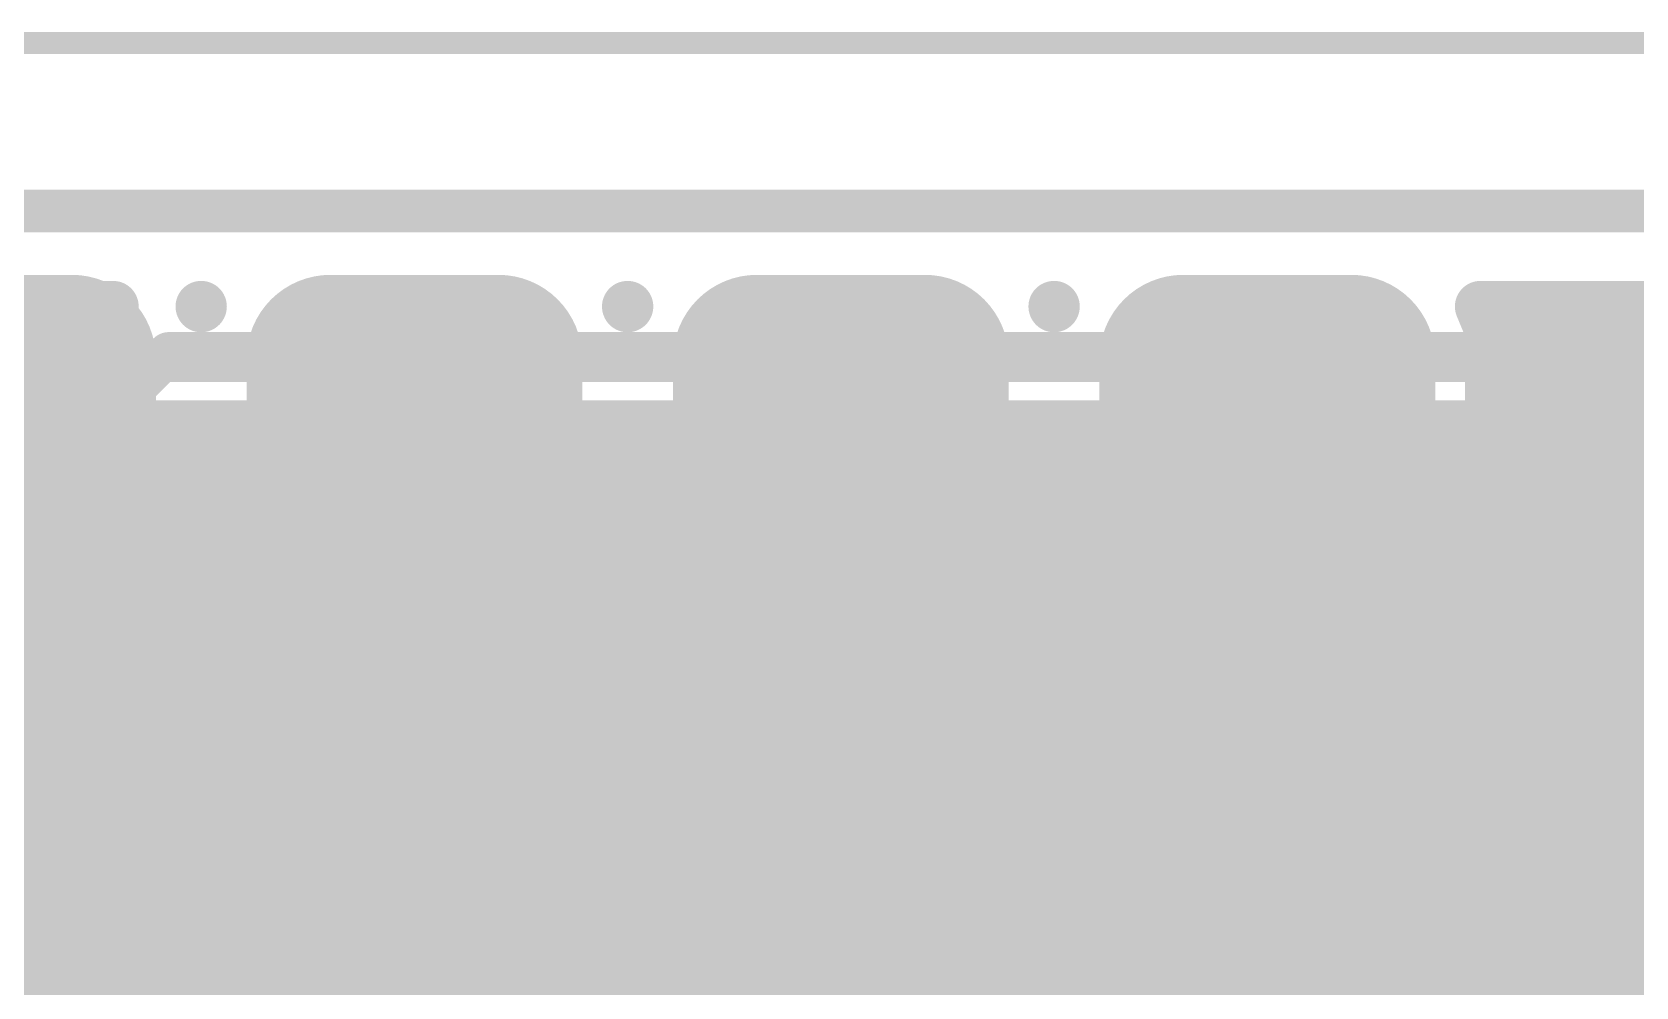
# Model space of a CAD drawing. Extents: x -1.3 to 57, y -0.1 to 23.2.
# Drawn here: x 10.92 to 20.47, y 15.38 to 21.07 of the extents above; entities that cross this region are included whole.
import ezdxf

# ---------------------------------------------------------------- set-up
doc = ezdxf.new("R2010")
doc.units = 0
for name, color, linetype in [('1', 12, 'CONTINUOUS'), ('16', 132, 'CONTINUOUS'), ('20', 31, 'CONTINUOUS'), ('21', 253, 'CONTINUOUS'), ('39', 12, 'CONTINUOUS')]:
    doc.layers.add(name, color=color, linetype=linetype)

# ---------------------------------------------------------------- blocks, each defined once
blk = doc.blocks.new('RECT')
blk.add_solid([(-0.5, -0.5), (0.5, -0.5), (-0.5, 0.5), (0.5, 0.5)])
blk = doc.blocks.new('RECT440000X320000R50')
at = {"const_width": 0.5}
blk.add_lwpolyline([(1.125, -0.5), (1.125, 0.5, 0.4142), (0.875, 0.75), (-0.875, 0.75, 0.4142), (-1.125, 0.5), (-1.125, -0.5, 0.4142), (-0.875, -0.75), (0.875, -0.75, 0.4142)], format="xyb", close=True, dxfattribs=at)
blk.add_solid([(-0.9004, -0.5254), (0.9004, -0.5254), (-0.9004, 0.5254), (0.9004, 0.5254)])

msp = doc.modelspace()

# ---------------------------------------------------------------- linework, layer by layer
at = {"layer": '1'}
for points, const_width in [([(11.9282, 19.4301), (11.9278, 19.431)], 0.3048), ([(11.9278, 19.431), (11.9286, 19.431)], 0.3048), ([(11.9286, 19.431), (11.9282, 19.4301)], 0.3048), ([(14.4682, 19.4301), (14.4678, 19.431)], 0.3048), ([(14.4678, 19.431), (14.4686, 19.431)], 0.3048), ([(14.4686, 19.431), (14.4682, 19.4301)], 0.3048), ([(17.0082, 19.4301), (17.0078, 19.431)], 0.3048), ([(17.0078, 19.431), (17.0086, 19.431)], 0.3048), ([(17.0086, 19.431), (17.0082, 19.4301)], 0.3048), ([(19.6084, 19.2847), (19.5478, 19.431)], 0.3048), ([(19.5478, 19.431), (21.6954, 19.431)], 0.3048), ([(19.6084, 18.5588), (19.6084, 19.2847)], 0.3048), ([(19.6084, 19.2024), (21.6798, 19.2024)], 0.3048), ([(19.6084, 18.8976), (21.6798, 18.8976)], 0.3048), ([(19.6084, 18.5928), (21.6798, 18.5928)], 0.3048), ([(20.1941, 18.5588), (19.6084, 18.5588)], 0.3048), ([(20.447, 18.3059), (20.1941, 18.5588)], 0.3048), ([(22.3473, 16.4056), (20.447, 18.3059)], 0.3048), ([(20.4649, 18.288), (21.6798, 18.288)], 0.3048), ([(15.7382, 18.2446), (15.7832, 18.1996)], 0.254), ([(18.2782, 18.2446), (19.1356, 18.2446)], 0.254), ([(19.1356, 18.2446), (19.2532, 18.127)], 0.254), ([(15.7832, 18.1996), (15.7832, 18.0922)], 0.254), ([(19.2532, 18.127), (18.4912, 18.127)], 0.254), ([(20.0152, 18.127), (19.2532, 18.127)], 0.254), ([(22.445, 15.6972), (20.0152, 18.127)], 0.254), ([(15.7832, 16.2208), (15.7832, 18.0922)], 0.254), ([(19.6084, 17.2045), (19.6084, 17.6952)], 0.3048), ([(19.6084, 17.6952), (19.8363, 17.6952)], 0.3048), ([(19.6084, 17.6784), (19.8531, 17.6784)], 0.3048), ([(19.8363, 17.6952), (21.6865, 15.845)], 0.3048), ([(19.6084, 17.3736), (20.1579, 17.3736)], 0.3048), ([(19.482, 16.8993), (19.6084, 17.2045)], 0.3048), ([(11.862, 16.8993), (11.9282, 17.0591)], 0.3048), ([(11.9282, 17.0591), (11.9944, 16.8993)], 0.3048), ([(14.402, 16.8993), (14.4682, 17.0591)], 0.3048), ([(14.4682, 17.0591), (14.5344, 16.8993)], 0.3048), ([(16.942, 16.8993), (17.0082, 17.0591)], 0.3048), ([(17.0082, 17.0591), (17.0744, 16.8993)], 0.3048), ([(19.5522, 17.0688), (20.4627, 17.0688)], 0.3048), ([(11.6285, 16.6658), (11.862, 16.8993)], 0.3048), ([(11.9944, 16.8993), (12.2279, 16.6658)], 0.3048), ([(14.1685, 16.6658), (14.402, 16.8993)], 0.3048), ([(14.5344, 16.8993), (14.7679, 16.6658)], 0.3048), ([(16.7085, 16.6658), (16.942, 16.8993)], 0.3048), ([(17.0744, 16.8993), (17.3079, 16.6658)], 0.3048), ([(19.2485, 16.6658), (19.482, 16.8993)], 0.3048), ([(11.7267, 16.764), (12.1297, 16.764)], 0.3048), ([(14.2667, 16.764), (14.6697, 16.764)], 0.3048), ([(16.8067, 16.764), (17.2097, 16.764)], 0.3048), ([(19.3467, 16.764), (20.7675, 16.764)], 0.3048), ([(11.3233, 16.5394), (11.6285, 16.6658)], 0.3048), ([(12.2279, 16.6658), (12.5331, 16.5394)], 0.3048), ([(13.8633, 16.5394), (14.1685, 16.6658)], 0.3048), ([(14.7679, 16.6658), (15.0731, 16.5394)], 0.3048), ([(16.4033, 16.5394), (16.7085, 16.6658)], 0.3048), ([(17.3079, 16.6658), (17.6131, 16.5394)], 0.3048), ([(18.9433, 16.5394), (19.2485, 16.6658)], 0.3048), ([(11.135, 15.7901), (11.135, 16.5394)], 0.3048), ([(11.135, 16.5394), (11.3233, 16.5394)], 0.3048), ([(12.5331, 16.5394), (13.8633, 16.5394)], 0.3048), ([(15.0731, 16.5394), (15.3514, 16.5394)], 0.3048), ([(15.3514, 16.5394), (15.3514, 16.0419)], 0.3048), ([(16.215, 16.3997), (16.215, 16.5394)], 0.3048), ([(16.215, 16.5394), (16.4033, 16.5394)], 0.3048), ([(17.6131, 16.5394), (18.9433, 16.5394)], 0.3048), ([(11.135, 16.4592), (15.3514, 16.4592)], 0.3048), ([(16.215, 16.4592), (21.0723, 16.4592)], 0.3048), ([(16.9429, 15.6718), (16.215, 16.3997)], 0.3048), ([(16.764, 15.24), (15.7832, 16.2208)], 0.254), ([(11.135, 16.1544), (15.3514, 16.1544)], 0.3048), ([(16.4603, 16.1544), (21.3771, 16.1544)], 0.3048), ([(15.3514, 16.0419), (15.6043, 15.789)], 0.3048), ([(11.135, 15.8496), (15.5437, 15.8496)], 0.3048), ([(16.7651, 15.8496), (21.0473, 15.8496)], 0.3048), ([(11.9899, 14.9352), (11.135, 15.7901)], 0.3048), ([(15.6043, 15.789), (16.3322, 15.0611)], 0.3048), ([(20.8267, 15.6718), (16.9429, 15.6718)], 0.3048), ([(11.811, 14.5034), (10.7032, 15.6112)], 0.254), ([(11.3803, 15.5448), (15.8485, 15.5448)], 0.3048), ([(11.6851, 15.24), (16.1533, 15.24)], 0.3048)]:
    msp.add_lwpolyline(points, dxfattribs=dict(at, const_width=const_width))
for points, const_width in [([(11.9982, 19.4602, 1), (11.8574, 19.4018)], 0.1524), ([(11.9278, 19.5072, 1), (11.9278, 19.3548)], 0.1524), ([(11.9991, 19.402, 1), (11.8581, 19.46)], 0.1524), ([(11.9286, 19.3548, 1), (11.9286, 19.5072)], 0.1524), ([(14.5382, 19.4602, 1), (14.3974, 19.4018)], 0.1524), ([(14.4678, 19.5072, 1), (14.4678, 19.3548)], 0.1524), ([(14.5391, 19.402, 1), (14.3981, 19.46)], 0.1524), ([(14.4686, 19.3548, 1), (14.4686, 19.5072)], 0.1524), ([(17.0782, 19.4602, 1), (16.9374, 19.4018)], 0.1524), ([(17.0078, 19.5072, 1), (17.0078, 19.3548)], 0.1524), ([(17.0791, 19.402, 1), (16.9381, 19.46)], 0.1524), ([(17.0086, 19.3548, 1), (17.0086, 19.5072)], 0.1524), ([(19.6182, 19.4602, 1), (19.4774, 19.4018)], 0.1524), ([(19.5478, 19.5072, 1), (19.5478, 19.3548)], 0.1524), ([(11.8577, 19.4591, 1), (11.9987, 19.4011)], 0.1524), ([(11.8578, 19.4009, 1), (11.9986, 19.4593)], 0.1524), ([(14.3977, 19.4591, 1), (14.5387, 19.4011)], 0.1524), ([(14.3978, 19.4009, 1), (14.5386, 19.4593)], 0.1524), ([(16.9377, 19.4591, 1), (17.0787, 19.4011)], 0.1524), ([(16.9378, 19.4009, 1), (17.0786, 19.4593)], 0.1524), ([(19.6846, 19.2847, 1), (19.5322, 19.2847)], 0.1524), ([(19.6084, 19.2786, 1), (19.6084, 19.1262)], 0.1524), ([(19.538, 19.2556, 1), (19.6788, 19.3139)], 0.1524), ([(19.6084, 18.9738, 1), (19.6084, 18.8214)], 0.1524), ([(19.6084, 18.669, 1), (19.6084, 18.5166)], 0.1524), ([(19.6084, 18.635, 1), (19.6084, 18.4826)], 0.1524), ([(19.5322, 18.5588, 1), (19.6846, 18.5588)], 0.1524), ([(20.2479, 18.6127, 1), (20.1402, 18.5049)], 0.1524), ([(20.1941, 18.4826, 1), (20.1941, 18.635)], 0.1524), ([(20.5009, 18.3597, 1), (20.3931, 18.252)], 0.1524), ([(20.4649, 18.3642, 1), (20.4649, 18.2118)], 0.1524), ([(15.7831, 18.2895, 1), (15.6933, 18.1997)], 0.127), ([(18.2782, 18.3081, 1), (18.2782, 18.1811)], 0.127), ([(19.1805, 18.2895, 1), (19.0907, 18.1997)], 0.127), ([(19.1356, 18.1811, 1), (19.1356, 18.3081)], 0.127), ([(20.3931, 18.252, 1), (20.5009, 18.3597)], 0.1524), ([(15.8467, 18.1996, 1), (15.7197, 18.1996)], 0.127), ([(15.7383, 18.1547, 1), (15.8281, 18.2445)], 0.127), ([(18.4912, 18.1905, 1), (18.4912, 18.0635)], 0.127), ([(19.2532, 18.1905, 1), (19.2532, 18.0635)], 0.127), ([(19.2532, 18.0635, 1), (19.2532, 18.1905)], 0.127), ([(20.0601, 18.1719, 1), (19.9703, 18.0821)], 0.127), ([(20.0152, 18.0635, 1), (20.0152, 18.1905)], 0.127), ([(15.8467, 18.0922, 1), (15.7197, 18.0922)], 0.127), ([(15.7197, 18.0922, 1), (15.8467, 18.0922)], 0.127), ([(19.2083, 18.0821, 1), (19.2981, 18.1719)], 0.127), ([(19.6846, 17.6952, 1), (19.5322, 17.6952)], 0.1524), ([(19.6084, 17.7714, 1), (19.6084, 17.619)], 0.1524), ([(19.6084, 17.7546, 1), (19.6084, 17.6022)], 0.1524), ([(19.8902, 17.7491, 1), (19.7825, 17.6413)], 0.1524), ([(19.8363, 17.619, 1), (19.8363, 17.7714)], 0.1524), ([(19.8531, 17.6022, 1), (19.8531, 17.7546)], 0.1524), ([(19.6084, 17.4498, 1), (19.6084, 17.2974)], 0.1524), ([(20.1579, 17.2974, 1), (20.1579, 17.4498)], 0.1524), ([(19.6788, 17.1753, 1), (19.538, 17.2336)], 0.1524), ([(11.9986, 17.0883, 1), (11.8578, 17.03)], 0.1524), ([(11.9986, 17.03, 1), (11.8578, 17.0883)], 0.1524), ([(14.5386, 17.0883, 1), (14.3978, 17.03)], 0.1524), ([(14.5386, 17.03, 1), (14.3978, 17.0883)], 0.1524), ([(17.0786, 17.0883, 1), (16.9378, 17.03)], 0.1524), ([(17.0786, 17.03, 1), (16.9378, 17.0883)], 0.1524), ([(19.5522, 17.145, 1), (19.5522, 16.9926)], 0.1524), ([(19.5322, 17.2045, 1), (19.6846, 17.2045)], 0.1524), ([(20.4627, 16.9926, 1), (20.4627, 17.145)], 0.1524), ([(11.7916, 16.9285, 1), (11.9324, 16.8702)], 0.1524), ([(11.9159, 16.8454, 1), (11.8081, 16.9532)], 0.1524), ([(12.0483, 16.9532, 1), (11.9405, 16.8454)], 0.1524), ([(11.924, 16.8702, 1), (12.0648, 16.9285)], 0.1524), ([(14.3316, 16.9285, 1), (14.4724, 16.8702)], 0.1524), ([(14.4559, 16.8454, 1), (14.3481, 16.9532)], 0.1524), ([(14.5883, 16.9532, 1), (14.4805, 16.8454)], 0.1524), ([(14.464, 16.8702, 1), (14.6048, 16.9285)], 0.1524), ([(16.8716, 16.9285, 1), (17.0124, 16.8702)], 0.1524), ([(16.9959, 16.8454, 1), (16.8881, 16.9532)], 0.1524), ([(17.1283, 16.9532, 1), (17.0205, 16.8454)], 0.1524), ([(17.004, 16.8702, 1), (17.1448, 16.9285)], 0.1524), ([(19.4116, 16.9285, 1), (19.5524, 16.8702)], 0.1524), ([(19.5359, 16.8454, 1), (19.4281, 16.9532)], 0.1524), ([(11.7267, 16.8402, 1), (11.7267, 16.6878)], 0.1524), ([(12.1297, 16.6878, 1), (12.1297, 16.8402)], 0.1524), ([(14.2667, 16.8402, 1), (14.2667, 16.6878)], 0.1524), ([(14.6697, 16.6878, 1), (14.6697, 16.8402)], 0.1524), ([(16.8067, 16.8402, 1), (16.8067, 16.6878)], 0.1524), ([(17.2097, 16.6878, 1), (17.2097, 16.8402)], 0.1524), ([(19.3467, 16.8402, 1), (19.3467, 16.6878)], 0.1524), ([(11.6576, 16.5954, 1), (11.5993, 16.7362)], 0.1524), ([(12.2571, 16.7362, 1), (12.1988, 16.5954)], 0.1524), ([(14.1976, 16.5954, 1), (14.1393, 16.7362)], 0.1524), ([(14.7971, 16.7362, 1), (14.7388, 16.5954)], 0.1524), ([(16.7376, 16.5954, 1), (16.6793, 16.7362)], 0.1524), ([(17.3371, 16.7362, 1), (17.2788, 16.5954)], 0.1524), ([(19.2776, 16.5954, 1), (19.2193, 16.7362)], 0.1524), ([(11.5746, 16.7197, 1), (11.6824, 16.6119)], 0.1524), ([(12.174, 16.6119, 1), (12.2818, 16.7197)], 0.1524), ([(14.1146, 16.7197, 1), (14.2224, 16.6119)], 0.1524), ([(14.714, 16.6119, 1), (14.8218, 16.7197)], 0.1524), ([(16.6546, 16.7197, 1), (16.7624, 16.6119)], 0.1524), ([(17.254, 16.6119, 1), (17.3618, 16.7197)], 0.1524), ([(19.1946, 16.7197, 1), (19.3024, 16.6119)], 0.1524), ([(11.2112, 16.5394, 1), (11.0588, 16.5394)], 0.1524), ([(11.135, 16.6156, 1), (11.135, 16.4632)], 0.1524), ([(11.2942, 16.6098, 1), (11.3525, 16.469)], 0.1524), ([(11.3233, 16.4632, 1), (11.3233, 16.6156)], 0.1524), ([(12.5331, 16.6156, 1), (12.5331, 16.4632)], 0.1524), ([(12.5039, 16.469, 1), (12.5622, 16.6098)], 0.1524), ([(13.8342, 16.6098, 1), (13.8925, 16.469)], 0.1524), ([(13.8633, 16.4632, 1), (13.8633, 16.6156)], 0.1524), ([(15.0731, 16.6156, 1), (15.0731, 16.4632)], 0.1524), ([(15.0439, 16.469, 1), (15.1022, 16.6098)], 0.1524), ([(15.4276, 16.5394, 1), (15.2752, 16.5394)], 0.1524), ([(15.3514, 16.4632, 1), (15.3514, 16.6156)], 0.1524), ([(16.2912, 16.5394, 1), (16.1388, 16.5394)], 0.1524), ([(16.215, 16.6156, 1), (16.215, 16.4632)], 0.1524), ([(16.3742, 16.6098, 1), (16.4325, 16.469)], 0.1524), ([(16.4033, 16.4632, 1), (16.4033, 16.6156)], 0.1524), ([(17.6131, 16.6156, 1), (17.6131, 16.4632)], 0.1524), ([(17.5839, 16.469, 1), (17.6422, 16.6098)], 0.1524), ([(18.9142, 16.6098, 1), (18.9725, 16.469)], 0.1524), ([(18.9433, 16.4632, 1), (18.9433, 16.6156)], 0.1524), ([(11.135, 16.5354, 1), (11.135, 16.383)], 0.1524), ([(15.3514, 16.383, 1), (15.3514, 16.5354)], 0.1524), ([(16.215, 16.5354, 1), (16.215, 16.383)], 0.1524), ([(16.2689, 16.4535, 1), (16.1611, 16.3458)], 0.1524), ([(16.1388, 16.3997, 1), (16.2912, 16.3997)], 0.1524), ([(15.8281, 16.2657, 1), (15.7383, 16.1759)], 0.127), ([(11.135, 16.2306, 1), (11.135, 16.0782)], 0.1524), ([(15.3514, 16.0782, 1), (15.3514, 16.2306)], 0.1524), ([(15.7197, 16.2208, 1), (15.8467, 16.2208)], 0.127), ([(16.4603, 16.2306, 1), (16.4603, 16.0782)], 0.1524), ([(15.4053, 16.0958, 1), (15.2975, 15.9881)], 0.1524), ([(15.2752, 16.0419, 1), (15.4276, 16.0419)], 0.1524), ([(11.135, 15.9258, 1), (11.135, 15.7734)], 0.1524), ([(15.5437, 15.7734, 1), (15.5437, 15.9258)], 0.1524), ([(16.7651, 15.9258, 1), (16.7651, 15.7734)], 0.1524), ([(11.1889, 15.8439, 1), (11.0811, 15.7362)], 0.1524), ([(11.0588, 15.7901, 1), (11.2112, 15.7901)], 0.1524), ([(15.6582, 15.8429, 1), (15.5505, 15.7351)], 0.1524), ([(15.5505, 15.7351, 1), (15.6582, 15.8429)], 0.1524), ([(16.9429, 15.748, 1), (16.9429, 15.5956)], 0.1524), ([(16.889, 15.6179, 1), (16.9967, 15.7257)], 0.1524), ([(11.3803, 15.621, 1), (11.3803, 15.4686)], 0.1524), ([(15.8485, 15.4686, 1), (15.8485, 15.621)], 0.1524), ([(11.6851, 15.3162, 1), (11.6851, 15.1638)], 0.1524), ([(16.1533, 15.1638, 1), (16.1533, 15.3162)], 0.1524)]:
    msp.add_lwpolyline(points, format="xyb", dxfattribs=dict(at, const_width=const_width))
at = {"layer": '16'}
for points, const_width in [([(0.5334, 19.431), (11.4035, 19.431)], 0.3048), ([(11.4035, 19.431), (11.303, 19.3305)], 0.3048), ([(11.303, 19.3305), (10.4891, 18.5166)], 0.3048), ([(11.303, 19.3305), (11.303, 19.3305)], 0.3048), ([(2.1309, 19.2024), (11.1749, 19.2024)], 0.3048), ([(11.7348, 19.1516), (10.668, 18.0848)], 0.254), ([(47.3964, 19.1516), (11.7348, 19.1516)], 0.254), ([(2.5035, 18.8976), (10.8701, 18.8976)], 0.3048), ([(11.0998, 17.9059), (11.9137, 18.7198)], 0.3048), ([(11.9137, 18.7198), (15.9501, 18.7198)], 0.3048), ([(15.9501, 18.7198), (15.875, 18.6447)], 0.3048), ([(15.875, 18.6447), (11.3514, 14.1211)], 0.3048), ([(11.7867, 18.5928), (15.8231, 18.5928)], 0.3048), ([(8.128, 10.287), (16.3068, 18.4658)], 0.254), ([(40.9956, 18.4658), (16.3068, 18.4658)], 0.254), ([(11.4819, 18.288), (15.5183, 18.288)], 0.3048), ([(9.7547, 11.303), (16.4857, 18.034)], 0.3048), ([(16.4857, 18.034), (23.7731, 18.034)], 0.3048), ([(11.0998, 14.6063), (11.0998, 17.9059)], 0.3048), ([(11.1771, 17.9832), (15.2135, 17.9832)], 0.3048), ([(17.2954, 17.9705), (12.0523, 12.7274)], 0.3048), ([(16.4349, 17.9832), (23.7223, 17.9832)], 0.3048), ([(23.7096, 17.9705), (17.2954, 17.9705)], 0.3048), ([(11.0998, 17.6784), (14.9087, 17.6784)], 0.3048), ([(16.1301, 17.6784), (17.0033, 17.6784)], 0.3048), ([(17.5006, 17.4752), (12.5476, 12.5222)], 0.381), ([(24.1808, 17.4752), (17.5006, 17.4752)], 0.381), ([(11.0998, 17.3736), (14.6039, 17.3736)], 0.3048), ([(15.8253, 17.3736), (16.6985, 17.3736)], 0.3048), ([(11.0998, 17.0688), (14.2991, 17.0688)], 0.3048), ([(15.5205, 17.0688), (16.3937, 17.0688)], 0.3048), ([(13.0429, 12.317), (17.7058, 16.9799)], 0.3048), ([(17.7058, 16.9799), (22.7952, 16.9799)], 0.3048), ([(18.0837, 16.9164), (15.2908, 14.1235)], 0.3048), ([(22.7317, 16.9164), (18.0837, 16.9164)], 0.3048), ([(11.0998, 16.764), (13.9943, 16.764)], 0.3048), ([(15.2157, 16.764), (16.0889, 16.764)], 0.3048), ([(17.4899, 16.764), (17.9313, 16.764)], 0.3048), ([(11.0998, 16.4592), (13.6895, 16.4592)], 0.3048), ([(14.9109, 16.4592), (15.7841, 16.4592)], 0.3048), ([(15.7226, 13.9446), (18.2626, 16.4846)], 0.254), ([(17.1851, 16.4592), (17.6265, 16.4592)], 0.3048), ([(23.2664, 16.4846), (18.2626, 16.4846)], 0.254), ([(11.0998, 16.1544), (13.3847, 16.1544)], 0.3048), ([(14.6061, 16.1544), (15.4793, 16.1544)], 0.3048), ([(16.8803, 16.1544), (17.3217, 16.1544)], 0.3048), ([(16.1544, 13.7657), (18.4415, 16.0528)], 0.3048), ([(18.4415, 16.0528), (21.8341, 16.0528)], 0.3048), ([(11.0998, 15.8496), (13.0799, 15.8496)], 0.3048), ([(14.3013, 15.8496), (15.1745, 15.8496)], 0.3048), ([(16.5755, 15.8496), (17.0169, 15.8496)], 0.3048), ([(18.2383, 15.8496), (21.0473, 15.8496)], 0.3048), ([(11.0998, 15.5448), (12.7751, 15.5448)], 0.3048), ([(13.9965, 15.5448), (14.8697, 15.5448)], 0.3048), ([(16.2707, 15.5448), (16.7121, 15.5448)], 0.3048), ([(17.9335, 15.5448), (20.7479, 15.5448)], 0.3048), ([(11.0998, 15.24), (12.4703, 15.24)], 0.3048), ([(13.6917, 15.24), (14.5649, 15.24)], 0.3048), ([(15.9659, 15.24), (16.4073, 15.24)], 0.3048), ([(17.6287, 15.24), (20.678, 15.24)], 0.3048)]:
    msp.add_lwpolyline(points, dxfattribs=dict(at, const_width=const_width))
for points, const_width in [([(11.4574, 19.3771, 1), (11.3497, 19.4849)], 0.1524), ([(11.4035, 19.3548, 1), (11.4035, 19.5072)], 0.1524), ([(11.3792, 19.3305, 1), (11.2268, 19.3305)], 0.1524), ([(11.2491, 19.3843, 1), (11.3569, 19.2766)], 0.1524), ([(11.2268, 19.3305, 1), (11.3792, 19.3305)], 0.1524), ([(11.3569, 19.2766, 1), (11.2491, 19.3843)], 0.1524), ([(11.1749, 19.1262, 1), (11.1749, 19.2786)], 0.1524), ([(11.7348, 19.2151, 1), (11.7348, 19.0881)], 0.127), ([(11.7797, 19.1067, 1), (11.6899, 19.1965)], 0.127), ([(10.8701, 18.8214, 1), (10.8701, 18.9738)], 0.1524), ([(11.9137, 18.796, 1), (11.9137, 18.6436)], 0.1524), ([(11.9675, 18.6659, 1), (11.8598, 18.7737)], 0.1524), ([(16.004, 18.6659, 1), (15.8963, 18.7737)], 0.1524), ([(15.9501, 18.6436, 1), (15.9501, 18.796)], 0.1524), ([(11.7867, 18.669, 1), (11.7867, 18.5166)], 0.1524), ([(15.8211, 18.6985, 1), (15.9289, 18.5908)], 0.1524), ([(15.9289, 18.5908, 1), (15.8211, 18.6985)], 0.1524), ([(15.8231, 18.5166, 1), (15.8231, 18.669)], 0.1524), ([(16.3068, 18.5293, 1), (16.3068, 18.4023)], 0.127), ([(16.3517, 18.4209, 1), (16.2619, 18.5107)], 0.127), ([(11.4819, 18.3642, 1), (11.4819, 18.2118)], 0.1524), ([(15.5183, 18.2118, 1), (15.5183, 18.3642)], 0.1524), ([(16.4857, 18.1102, 1), (16.4857, 17.9578)], 0.1524), ([(16.5395, 17.9801, 1), (16.4318, 18.0879)], 0.1524), ([(11.176, 17.9059, 1), (11.0236, 17.9059)], 0.1524), ([(11.1771, 18.0594, 1), (11.1771, 17.907)], 0.1524), ([(15.2135, 17.907, 1), (15.2135, 18.0594)], 0.1524), ([(16.4349, 18.0594, 1), (16.4349, 17.907)], 0.1524), ([(17.2954, 18.0467, 1), (17.2954, 17.8943)], 0.1524), ([(17.3493, 17.9166, 1), (17.2416, 18.0244)], 0.1524), ([(11.0459, 17.9598, 1), (11.1537, 17.8521)], 0.1524), ([(11.0998, 17.7546, 1), (11.0998, 17.6022)], 0.1524), ([(14.9087, 17.6022, 1), (14.9087, 17.7546)], 0.1524), ([(16.1301, 17.7546, 1), (16.1301, 17.6022)], 0.1524), ([(17.0033, 17.6022, 1), (17.0033, 17.7546)], 0.1524), ([(17.5006, 17.5705, 1), (17.5006, 17.38)], 0.1905), ([(17.568, 17.4078, 1), (17.4332, 17.5426)], 0.1905), ([(11.0998, 17.4498, 1), (11.0998, 17.2974)], 0.1524), ([(14.6039, 17.2974, 1), (14.6039, 17.4498)], 0.1524), ([(15.8253, 17.4498, 1), (15.8253, 17.2974)], 0.1524), ([(16.6985, 17.2974, 1), (16.6985, 17.4498)], 0.1524), ([(11.0998, 17.145, 1), (11.0998, 16.9926)], 0.1524), ([(14.2991, 16.9926, 1), (14.2991, 17.145)], 0.1524), ([(15.5205, 17.145, 1), (15.5205, 16.9926)], 0.1524), ([(16.3937, 16.9926, 1), (16.3937, 17.145)], 0.1524), ([(17.7058, 17.0561, 1), (17.7058, 16.9037)], 0.1524), ([(17.7596, 16.926, 1), (17.6519, 17.0338)], 0.1524), ([(18.0837, 16.9926, 1), (18.0837, 16.8402)], 0.1524), ([(18.1376, 16.8625, 1), (18.0299, 16.9703)], 0.1524), ([(11.0998, 16.8402, 1), (11.0998, 16.6878)], 0.1524), ([(13.9943, 16.6878, 1), (13.9943, 16.8402)], 0.1524), ([(15.2157, 16.8402, 1), (15.2157, 16.6878)], 0.1524), ([(16.0889, 16.6878, 1), (16.0889, 16.8402)], 0.1524), ([(17.4899, 16.8402, 1), (17.4899, 16.6878)], 0.1524), ([(17.9313, 16.6878, 1), (17.9313, 16.8402)], 0.1524), ([(11.0998, 16.5354, 1), (11.0998, 16.383)], 0.1524), ([(13.6895, 16.383, 1), (13.6895, 16.5354)], 0.1524), ([(14.9109, 16.5354, 1), (14.9109, 16.383)], 0.1524), ([(15.7841, 16.383, 1), (15.7841, 16.5354)], 0.1524), ([(17.1851, 16.5354, 1), (17.1851, 16.383)], 0.1524), ([(17.6265, 16.383, 1), (17.6265, 16.5354)], 0.1524), ([(18.2626, 16.5481, 1), (18.2626, 16.4211)], 0.127), ([(18.3075, 16.4397, 1), (18.2177, 16.5295)], 0.127), ([(11.0998, 16.2306, 1), (11.0998, 16.0782)], 0.1524), ([(13.3847, 16.0782, 1), (13.3847, 16.2306)], 0.1524), ([(14.6061, 16.2306, 1), (14.6061, 16.0782)], 0.1524), ([(15.4793, 16.0782, 1), (15.4793, 16.2306)], 0.1524), ([(16.8803, 16.2306, 1), (16.8803, 16.0782)], 0.1524), ([(17.3217, 16.0782, 1), (17.3217, 16.2306)], 0.1524), ([(18.4415, 16.129, 1), (18.4415, 15.9766)], 0.1524), ([(18.4953, 15.9989, 1), (18.3876, 16.1067)], 0.1524), ([(11.0998, 15.9258, 1), (11.0998, 15.7734)], 0.1524), ([(13.0799, 15.7734, 1), (13.0799, 15.9258)], 0.1524), ([(14.3013, 15.9258, 1), (14.3013, 15.7734)], 0.1524), ([(15.1745, 15.7734, 1), (15.1745, 15.9258)], 0.1524), ([(16.5755, 15.9258, 1), (16.5755, 15.7734)], 0.1524), ([(17.0169, 15.7734, 1), (17.0169, 15.9258)], 0.1524), ([(18.2383, 15.9258, 1), (18.2383, 15.7734)], 0.1524), ([(11.0998, 15.621, 1), (11.0998, 15.4686)], 0.1524), ([(12.7751, 15.4686, 1), (12.7751, 15.621)], 0.1524), ([(13.9965, 15.621, 1), (13.9965, 15.4686)], 0.1524), ([(14.8697, 15.4686, 1), (14.8697, 15.621)], 0.1524), ([(16.2707, 15.621, 1), (16.2707, 15.4686)], 0.1524), ([(16.7121, 15.4686, 1), (16.7121, 15.621)], 0.1524), ([(17.9335, 15.621, 1), (17.9335, 15.4686)], 0.1524), ([(11.0998, 15.3162, 1), (11.0998, 15.1638)], 0.1524), ([(12.4703, 15.1638, 1), (12.4703, 15.3162)], 0.1524), ([(13.6917, 15.3162, 1), (13.6917, 15.1638)], 0.1524), ([(14.5649, 15.1638, 1), (14.5649, 15.3162)], 0.1524), ([(15.9659, 15.3162, 1), (15.9659, 15.1638)], 0.1524), ([(16.4073, 15.1638, 1), (16.4073, 15.3162)], 0.1524), ([(17.6287, 15.3162, 1), (17.6287, 15.1638)], 0.1524)]:
    msp.add_lwpolyline(points, format="xyb", dxfattribs=dict(at, const_width=const_width))
at = {"layer": '20'}
for points, const_width in [([(0.065, 21), (51.935, 21)], 0.13), ([(0, 20), (52, 20)], 0.254)]:
    msp.add_lwpolyline(points, dxfattribs=dict(at, const_width=const_width))
at = {"layer": '21', "const_width": 0.127}
msp.add_lwpolyline([(21.1582, 19.0446), (0.1582, 19.0446)], dxfattribs=at)

# ---------------------------------------------------------------- block references
at = {"layer": '1', "rotation": 90}
for p in [(10.6582, 18.2446), (13.1982, 18.2446), (15.7382, 18.2446), (18.2782, 18.2446)]:
    msp.add_blockref('RECT440000X320000R50', p, dxfattribs=at)
at = {"layer": '39', "xscale": 17.653, "yscale": 20.955, "rotation": 90}
msp.add_blockref('RECT', (10.6045, 10.0457), dxfattribs=at)

doc.saveas('drawing.dxf')
